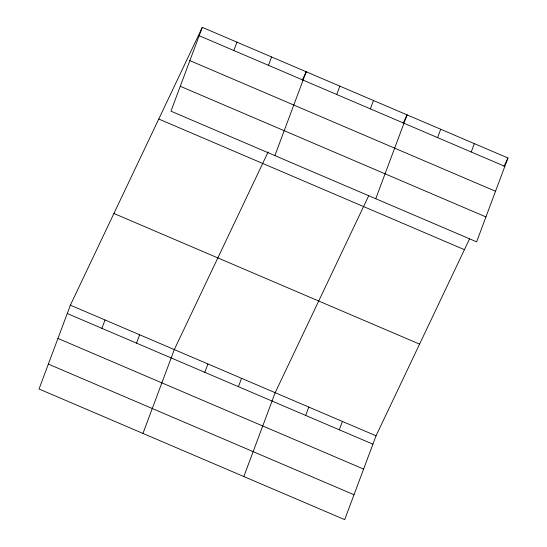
<?xml version="1.0" encoding="UTF-8"?>
<svg xmlns="http://www.w3.org/2000/svg" width="547" height="547" viewBox="0 0 547 547"><rect width="100%" height="100%" fill="white"/><g stroke="black" fill="none" stroke-linecap="round" stroke-linejoin="round"><path stroke-width="0.82" d="M202.301 27.35L170.958 111.185L476.622 241.836L507.965 157.994L202.301 27.35L70.378 305.164L39.035 389.006L344.699 519.65L376.042 435.815L469.511 238.977M101.899 328.33L105.024 319.974M233.822 50.515L236.947 42.16M136.538 343.14L139.663 334.778M268.461 65.319L271.585 56.963M142.958 433.422L174.308 349.588L268.133 151.991M274.881 155.608L306.231 71.773L302.238 80.177M204.804 372.316L207.928 363.96M336.726 94.501L339.851 86.139M238.424 386.688L241.548 378.326M370.346 108.874L373.471 100.511M243.825 476.54L275.175 392.698L368.644 195.867M375.748 198.718L407.098 114.884L403.105 123.287M305.67 415.433L308.795 407.071M437.593 137.612L440.718 129.256M339.297 429.798L342.422 421.443M471.22 151.984L474.345 143.629M503.972 166.404L507.965 157.994M199.176 35.705L504.84 166.356M189.864 60.614L495.527 191.265M180.271 86.276L485.934 216.927M158.767 119.027L464.43 249.678M113.913 213.487L419.576 344.131M70.378 305.164L376.042 435.815M67.254 313.527L372.917 444.171M57.941 338.436L363.605 469.08M48.348 364.097L354.012 494.741"/></g></svg>
